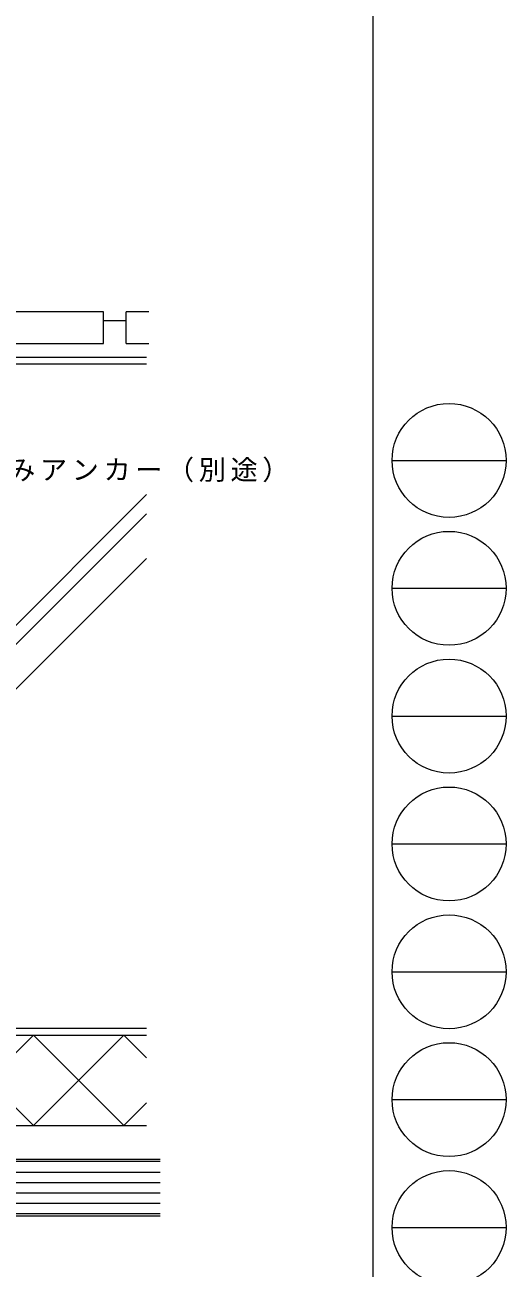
# Model space of a CAD drawing. Units: millimetres, scale not verified. Extents: x -594 to 539, y -420 to 386.
# Drawn here: x 433.1 to 539.5, y -279.6 to -4.5 of the extents above; entities that cross this region are included whole.
import ezdxf

# ---------------------------------------------------------------- set-up
doc = ezdxf.new("R2010")
doc.units = ezdxf.units.MM
doc.header["$LTSCALE"] = 2
for name, color, linetype, lineweight in [('0-1_YKK_ZWAK', 7, 'Continuous', 9), ('0-5_YSS_K', 3, 'Continuous', 9), ('0-7_YKK_D', 6, 'Continuous', 9)]:
    doc.layers.add(name, color=color, linetype=linetype, lineweight=lineweight)
doc.styles.add('ＭＳ ゴシック', font='')
doc.styles.get('ＭＳ ゴシック').set_extended_font_data('MS Gothic')

msp = doc.modelspace()

# ---------------------------------------------------------------- linework, layer by layer
at = {"layer": '0-1_YKK_ZWAK'}
for p, q in [((510, 382), (510, -368)), ((514.252, -100.88), (539.452, -100.88)), ((514.252, -129.16), (539.452, -129.16)), ((514.252, -157.44), (539.452, -157.44)), ((514.252, -185.72), (539.452, -185.72)), ((514.252, -214), (539.452, -214)), ((514.252, -242.28), (539.452, -242.28)), ((514.252, -270.56), (539.452, -270.56))]:
    msp.add_line(p, q, dxfattribs=at)
for centre in [(526.852, -100.88), (526.852, -129.16), (526.852, -157.44), (526.852, -185.72), (526.852, -214), (526.852, -242.28), (526.852, -270.56)]:
    msp.add_circle(centre, 12.6, dxfattribs=at)
at = {"layer": '0-5_YSS_K'}
for p, q in [((450.5, -67.998), (400.499, -67.998)), ((450.5, -74.998), (450.5, -67.998)), ((455.5, -74.998), (455.5, -67.998)), ((460.5, -67.998), (455.5, -67.998)), ((455.5, -69.998), (450.5, -69.998)), ((400.499, -74.998), (450.5, -74.998)), ((455.5, -74.998), (460.5, -74.998)), ((354.999, -77.998), (460, -77.998)), ((356.499, -79.498), (460, -79.498)), ((356.499, -211.921), (460, -108.421)), ((356.499, -216.164), (460, -112.663)), ((356.499, -226.063), (460, -122.563)), ((354.999, -227.994), (460, -227.994)), ((356.499, -226.494), (460, -226.494)), ((434.999, -247.994), (414.999, -227.994)), ((414.999, -247.994), (434.999, -227.994)), ((454.999, -247.994), (434.999, -227.994)), ((434.999, -247.994), (454.999, -227.994)), ((460, -232.994), (454.999, -227.994)), ((454.999, -247.994), (460, -242.993)), ((463, -255.489), (332.999, -255.489)), ((463, -255.989), (333.499, -255.989)), ((333.499, -258.289), (463, -258.289)), ((333.499, -260.589), (463, -260.589)), ((333.499, -262.889), (463, -262.889)), ((333.499, -265.189), (463, -265.189)), ((332.999, -267.989), (463, -267.989)), ((333.499, -267.489), (463, -267.489))]:
    msp.add_line(p, q, dxfattribs=at)
msp.add_lwpolyline([(334.999, -160.615), (334.999, -247.994), (460, -247.994)], dxfattribs=at)

# ---------------------------------------------------------------- texts
at = {"layer": '0-7_YKK_D', "color": 7, "insert": (408.341, -105.711), "char_height": 4.399, "attachment_point": 7, "style": 'ＭＳ ゴシック'}
msp.add_mtext('\\T1.17;埋め込みアンカー（別途）', dxfattribs=at)

doc.saveas('drawing.dxf')
